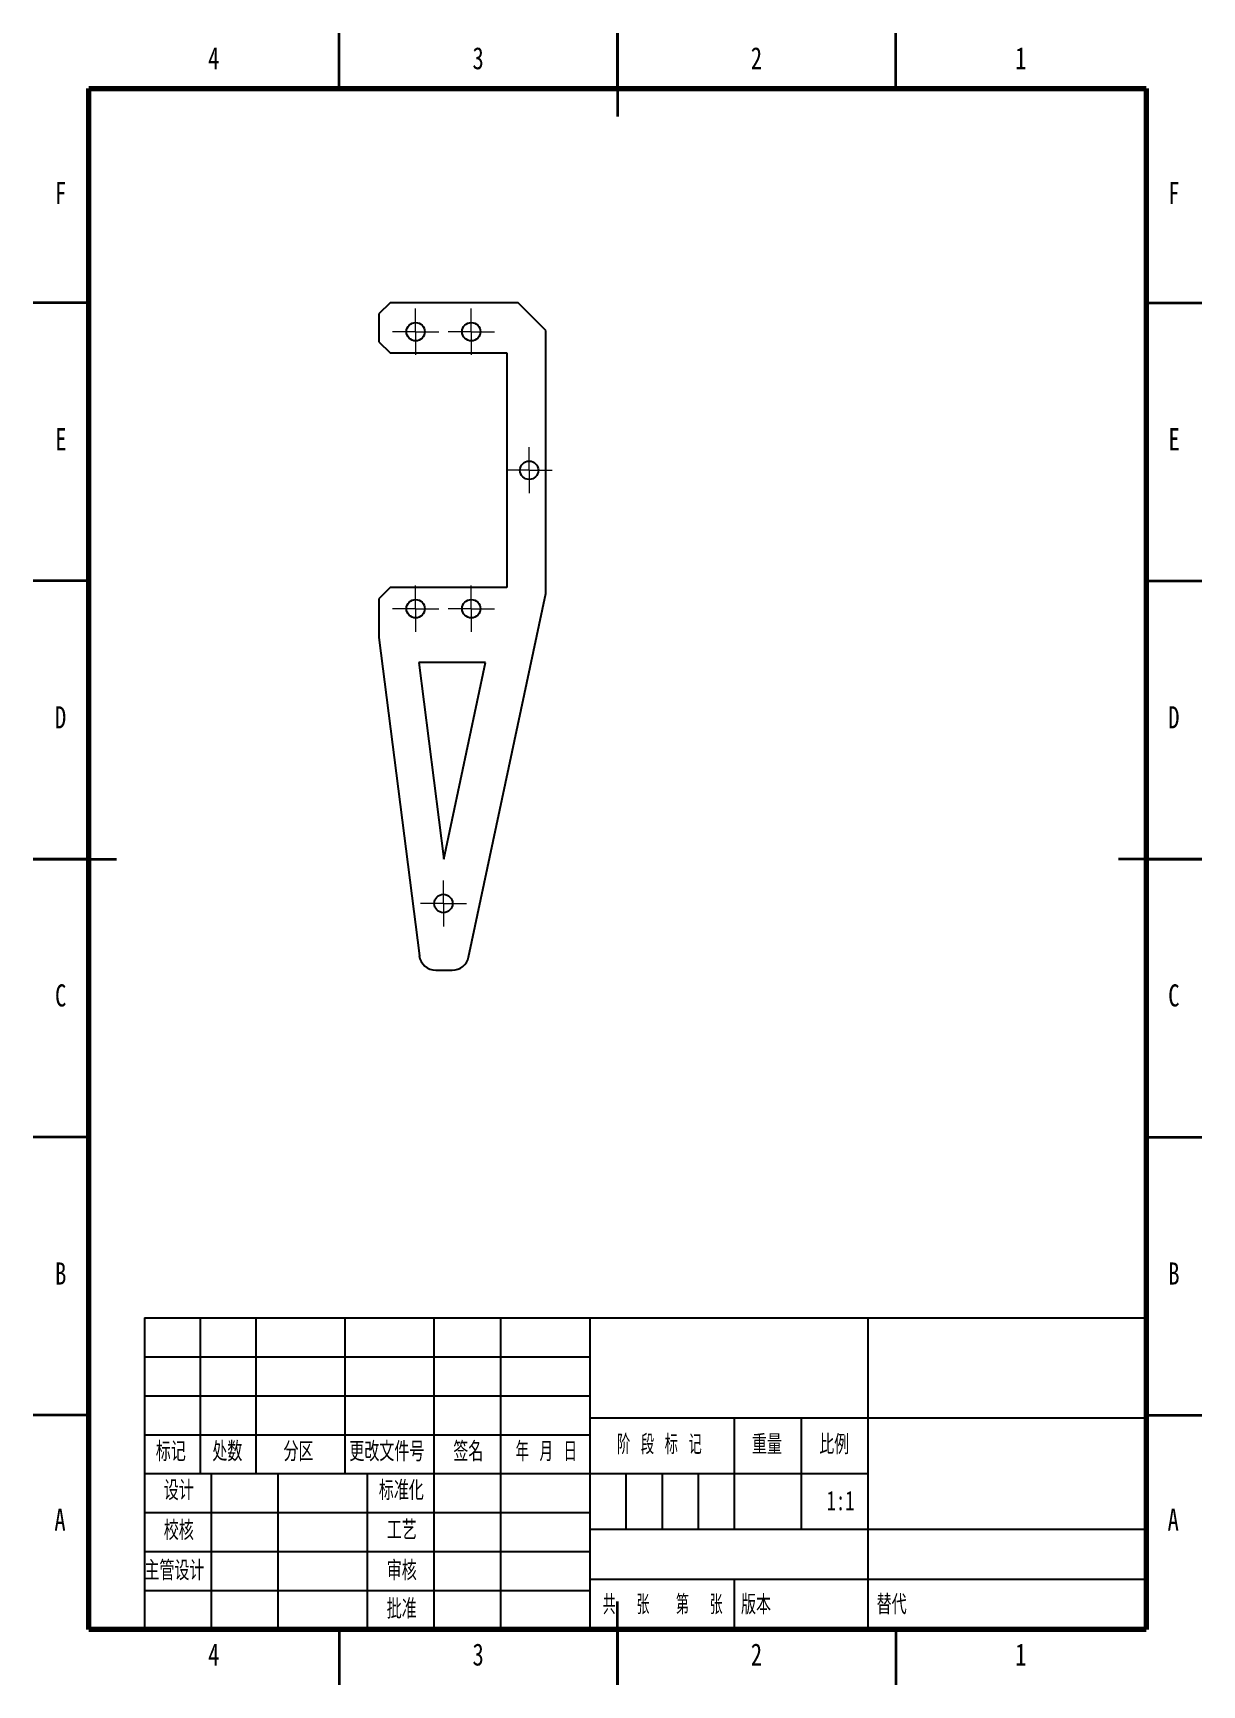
# Model space of a CAD drawing. Header units: millimetres. Extents: x 0 to 210, y 0 to 297.
import ezdxf

# ---------------------------------------------------------------- set-up
doc = ezdxf.new("R2010")
doc.units = ezdxf.units.MM
for name, color, linetype in [('10', 7, 'Continuous'), ('5', 7, 'Continuous'), ('SLD-0', 7, 'Continuous')]:
    doc.layers.add(name, color=color, linetype=linetype)
doc.styles.add('SLDTEXTSTYLE0', font='TXT', dxfattribs={"width": 0.75})
doc.styles.add('SLDTEXTSTYLE1', font='TXT', dxfattribs={"width": 0.7})
doc.styles.add('SLDTEXTSTYLE2', font='TXT', dxfattribs={"width": 0.7, "bigfont": 'bigfont'})
doc.styles.add('SLDTEXTSTYLE3', font='TXT', dxfattribs={"width": 0.6, "bigfont": 'bigfont'})
doc.styles.add('SLDTEXTSTYLE4', font='TXT', dxfattribs={"width": 0.614286, "bigfont": 'bigfont'})
doc.styles.add('SLDTEXTSTYLE5', font='TXT', dxfattribs={"width": 0.62, "bigfont": 'bigfont'})

# ---------------------------------------------------------------- blocks, each defined once
blk = doc.blocks.new('SW_CENTERMARKSYMBOL_0')
at = {"color": 0, "linetype": 'Continuous', "lineweight": 0}
for p, q in [((0, 2.5), (0, 4.15)), ((-2.5, 0), (-4.15, 0)), ((0, 0), (-2.5, 0)), ((0, 0), (0, 2.5)), ((0, 0), (0, -2.5)), ((0, 0), (2.5, 0)), ((2.5, 0), (4.15, 0)), ((0, -2.5), (0, -4.15))]:
    blk.add_line(p, q, dxfattribs=at)
blk = doc.blocks.new('SW_CENTERMARKSYMBOL_1')
at = {"color": 0, "linetype": 'Continuous', "lineweight": 0}
for p, q in [((0, 2.5), (0, 4.15)), ((-2.5, 0), (-4.15, 0)), ((0, 0), (-2.5, 0)), ((0, 0), (0, 2.5)), ((0, 0), (0, -2.5)), ((0, 0), (2.5, 0)), ((2.5, 0), (4.15, 0)), ((0, -2.5), (0, -4.15))]:
    blk.add_line(p, q, dxfattribs=at)
blk = doc.blocks.new('SW_CENTERMARKSYMBOL_2')
at = {"color": 0, "linetype": 'Continuous', "lineweight": 0}
for p, q in [((0, 2.5), (0, 4.15)), ((-2.5, 0), (-4.15, 0)), ((0, 0), (-2.5, 0)), ((0, 0), (0, 2.5)), ((0, 0), (0, -2.5)), ((0, 0), (2.5, 0)), ((2.5, 0), (4.15, 0)), ((0, -2.5), (0, -4.15))]:
    blk.add_line(p, q, dxfattribs=at)
blk = doc.blocks.new('SW_CENTERMARKSYMBOL_3')
at = {"color": 0, "linetype": 'Continuous', "lineweight": 0}
for p, q in [((0, 2.5), (0, 4.15)), ((-2.5, 0), (-4.15, 0)), ((0, 0), (-2.5, 0)), ((0, 0), (0, 2.5)), ((0, 0), (0, -2.5)), ((0, 0), (2.5, 0)), ((2.5, 0), (4.15, 0)), ((0, -2.5), (0, -4.15))]:
    blk.add_line(p, q, dxfattribs=at)
blk = doc.blocks.new('SW_CENTERMARKSYMBOL_4')
at = {"color": 0, "linetype": 'Continuous', "lineweight": 0}
for p, q in [((0, 2.5), (0, 4.15)), ((-2.5, 0), (-4.15, 0)), ((0, 0), (-2.5, 0)), ((0, 0), (0, 2.5)), ((0, 0), (0, -2.5)), ((0, 0), (2.5, 0)), ((2.5, 0), (4.15, 0)), ((0, -2.5), (0, -4.15))]:
    blk.add_line(p, q, dxfattribs=at)
blk = doc.blocks.new('SW_CENTERMARKSYMBOL_5')
at = {"color": 0, "linetype": 'Continuous', "lineweight": 0}
for p, q in [((0, 2.5), (0, 4.15)), ((-2.5, 0), (-4.15, 0)), ((0, 0), (-2.5, 0)), ((0, 0), (0, 2.5)), ((0, 0), (0, -2.5)), ((0, 0), (2.5, 0)), ((2.5, 0), (4.15, 0)), ((0, -2.5), (0, -4.15))]:
    blk.add_line(p, q, dxfattribs=at)

msp = doc.modelspace()

# ---------------------------------------------------------------- linework, layer by layer
at = {"color": 7, "linetype": 'Continuous', "lineweight": 35}
for p, q in [((55, 287), (55, 297)), ((105, 297), (105, 282)), ((105, 287), (105, 297)), ((155, 287), (155, 297)), ((10, 248.5), (0, 248.5)), ((200, 248.5), (210, 248.5)), ((10, 198.5), (0, 198.5)), ((200, 198.5), (210, 198.5)), ((0, 148.5), (15, 148.5)), ((10, 148.5), (0, 148.5)), ((210, 148.5), (195, 148.5)), ((200, 148.5), (210, 148.5)), ((10, 98.5), (0, 98.5)), ((200, 98.5), (210, 98.5)), ((10, 48.5), (0, 48.5)), ((200, 48.5), (210, 48.5)), ((105, 0), (105, 15)), ((55, 10), (55, 0)), ((105, 10), (105, 0)), ((155, 10), (155, 0))]:
    msp.add_line(p, q, dxfattribs=at)
at = {"color": 7, "linetype": 'Continuous', "lineweight": 70}
for p, q in [((10, 10), (10, 287)), ((10, 287), (200, 287)), ((200, 287), (200, 10)), ((200, 10), (10, 10))]:
    msp.add_line(p, q, dxfattribs=at)
at = {"color": 7, "linetype": 'Continuous', "lineweight": 25}
for p, q in [((64.13, 248.5), (62.13, 246.5)), ((87.13, 248.5), (64.13, 248.5)), ((92.13, 243.5), (87.13, 248.5)), ((62.13, 246.5), (62.13, 241.5)), ((62.13, 241.5), (64.13, 239.5)), ((92.13, 196.24), (92.13, 243.5)), ((64.13, 239.5), (85.13, 239.5)), ((85.13, 239.5), (85.13, 197.3)), ((64.13, 197.3), (62.13, 195.3)), ((85.13, 197.3), (64.13, 197.3)), ((78.24, 130.87), (92.13, 196.24)), ((62.13, 195.3), (62.13, 188.3)), ((62.13, 188.3), (69.4, 131.12)), ((81.31, 183.83), (69.31, 183.83)), ((69.31, 183.83), (73.8, 148.5)), ((73.8, 148.5), (81.31, 183.83)), ((72.37, 128.5), (75.3, 128.5))]:
    msp.add_line(p, q, dxfattribs=at)
for centre in [(68.73, 243.3), (78.73, 243.3), (89.13, 218.4), (68.73, 193.5), (78.73, 193.5), (73.73, 140.5)]:
    msp.add_circle(centre, 1.65, dxfattribs=at)
for centre, start, end in [((72.37, 131.5), 187.2429, 270), ((75.3, 131.5), 270, 348)]:
    msp.add_arc(centre, 3, start, end, dxfattribs=at)
at = {"layer": '10', "color": 7, "lineweight": 25}
for p, q in [((30, 66), (30, 38)), ((40, 66), (40, 38)), ((56, 66), (56, 38)), ((72, 66), (72, 10)), ((84, 66), (84, 10)), ((100, 66), (100, 10)), ((150, 66), (150, 38)), ((100, 48), (200, 48)), ((125.99, 48), (125.99, 28)), ((138, 48), (138, 28)), ((20, 45), (100, 45)), ((20, 38), (150, 38)), ((32, 38), (32, 10)), ((44, 38), (44, 10)), ((60, 38), (60, 10)), ((150, 38), (150, 10)), ((20, 31), (100, 31)), ((100, 28), (200, 28)), ((20, 24), (100, 24)), ((100, 19), (200, 19)), ((20, 17), (100, 17))]:
    msp.add_line(p, q, dxfattribs=at)
at = {"layer": '10', "color": 7}
for p, q in [((20, 59), (100, 59)), ((20, 52), (100, 52))]:
    msp.add_line(p, q, dxfattribs=at)
at = {"layer": '5', "color": 7, "lineweight": 25}
for q in [(200, 66), (20, 10)]:
    msp.add_line((20, 66), q, dxfattribs=at)
at = {"layer": 'SLD-0'}
for p, q in [((106.5, 38), (106.5, 28)), ((113, 38), (113, 28)), ((119.5, 38), (119.5, 28))]:
    msp.add_line(p, q, dxfattribs=at)
at = {"layer": 'SLD-0', "lineweight": 25}
msp.add_line((125.99, 19), (125.99, 10), dxfattribs=at)

# ---------------------------------------------------------------- block references
at = {"color": 7, "linetype": 'Continuous', "lineweight": 0}
for name, p in [('SW_CENTERMARKSYMBOL_4', (68.73, 243.3)), ('SW_CENTERMARKSYMBOL_5', (78.73, 243.3)), ('SW_CENTERMARKSYMBOL_1', (89.13, 218.4)), ('SW_CENTERMARKSYMBOL_3', (68.73, 193.5)), ('SW_CENTERMARKSYMBOL_2', (78.73, 193.5)), ('SW_CENTERMARKSYMBOL_0', (73.73, 140.5))]:
    msp.add_blockref(name, p, dxfattribs=at)

# ---------------------------------------------------------------- texts
at = {"color": 7, "linetype": 'Continuous', "lineweight": 0, "char_height": 3.97, "attachment_point": 2, "style": 'SLDTEXTSTYLE0'}
for s, insert in [('4', (32.46, 294.46)), ('3', (79.96, 294.46)), ('2', (129.96, 294.46)), ('1', (177.46, 294.46)), ('F', (4.96, 270.21)), ('F', (204.96, 270.21)), ('E', (5.01, 225.96)), ('E', (205.01, 225.96)), ('D', (4.95, 175.96)), ('D', (204.95, 175.96)), ('C', (4.96, 125.96)), ('C', (204.96, 125.96)), ('B', (4.97, 75.96)), ('B', (204.97, 75.96)), ('A', (4.84, 31.71)), ('A', (204.84, 31.71)), ('4', (32.46, 7.46)), ('3', (79.96, 7.46)), ('2', (129.96, 7.46)), ('1', (177.46, 7.46))]:
    msp.add_mtext(s, dxfattribs=dict(at, insert=insert))
at = {"layer": '10', "char_height": 3.5, "attachment_point": 2}
for s, insert, style in [('阶 \\M+19269 标 记', (112.53, 44.99), 'SLDTEXTSTYLE4'), ('\\M+18F64\\M+197CA', (131.85, 44.99), 'SLDTEXTSTYLE2'), ('\\M+194E4\\M+197E1', (143.94, 44.99), 'SLDTEXTSTYLE2'), ('标记', (24.75, 43.72), 'SLDTEXTSTYLE2'), ('处\\M+19094', (34.91, 43.72), 'SLDTEXTSTYLE2'), ('\\M+195AA\\M+18BE6', (47.69, 43.72), 'SLDTEXTSTYLE2'), ('\\M+18D58\\M+189FC\\M+195B6\\M+18C8F\\M+18D86', (63.57, 43.72), 'SLDTEXTSTYLE2'), ('签\\M+196BC', (78.19, 43.72), 'SLDTEXTSTYLE2'), ('\\M+1944E \\M+18C8E \\M+193FA', (92.2, 43.72), 'SLDTEXTSTYLE5'), ('设计', (26.18, 36.73), 'SLDTEXTSTYLE2'), ('标\\M+18F79\\M+189BB', (66.16, 36.73), 'SLDTEXTSTYLE2'), ('1:1', (145.08, 34.9), 'SLDTEXTSTYLE1'), ('\\M+18D5A\\M+18A6A', (26.18, 29.56), 'SLDTEXTSTYLE2'), ('\\M+18D48艺', (66.24, 29.6), 'SLDTEXTSTYLE2'), ('\\M+18EE5\\M+18AC7设计', (25.4, 22.33), 'SLDTEXTSTYLE2'), ('审\\M+18A6A', (66.24, 22.33), 'SLDTEXTSTYLE2'), ('\\M+194E1\\M+18F79', (66.24, 15.44), 'SLDTEXTSTYLE2'), ('\\M+18BA4  张', (106.55, 16.2), 'SLDTEXTSTYLE3'), ('\\M+191E6  张', (119.7, 16.2), 'SLDTEXTSTYLE3'), ('\\M+194C5\\M+1967B', (129.89, 16.2), 'SLDTEXTSTYLE2')]:
    msp.add_mtext(s, dxfattribs=dict(at, insert=insert, style=style))
at = {"layer": 'SLD-0', "insert": (151.56, 16.2), "char_height": 3.5, "attachment_point": 1, "style": 'SLDTEXTSTYLE2'}
msp.add_mtext('\\M+191D6\\M+191E3', dxfattribs=at)

doc.saveas('drawing.dxf')
